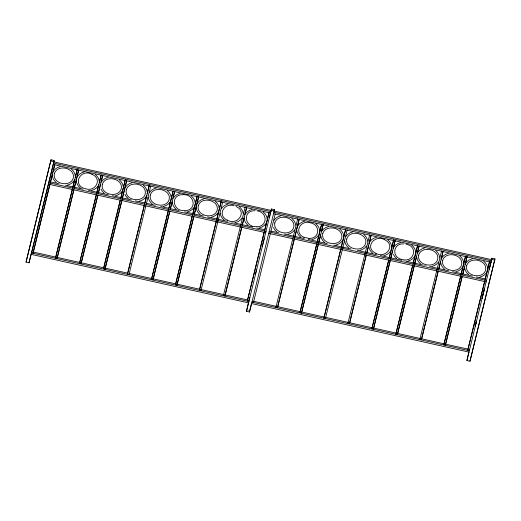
<?xml version="1.0" encoding="UTF-8"?>
<svg xmlns="http://www.w3.org/2000/svg" width="521" height="521" viewBox="0 0 521 521"><rect width="100%" height="100%" fill="white"/><g stroke="black" fill="none" stroke-linecap="round" stroke-linejoin="round"><path stroke-width="0.39" stroke-dasharray="2.6 1.95" d="M231.37 222.265L232.952 222.617M403.41 260.682L404.999 261.041M424.042 265.293L427.213 265.997M247.384 310.255L248.914 310.594"/><path stroke-width="0.78" d="M26.05 262.089L51.006 159.778L54.067 160.461L53.943 161.692L29.111 262.773L26.05 262.089L51.006 159.778M29.111 262.773L29.241 261.542M48.433 183.933L31.56 252.639L33.09 252.978L49.834 184.447M73.949 189.631L57.069 258.338L55.539 257.993L72.289 189.462M57.069 258.338L73.624 190.595M97.928 194.984L81.055 263.691L79.524 263.346L96.268 194.821M81.055 263.691L97.798 195.16M126.759 180.598L105.04 269.044L103.51 268.706L120.253 200.175M105.04 269.044L121.784 200.52M145.9 205.697L129.019 274.404L127.489 274.059L144.428 204.74M129.019 274.404L129.084 273.785M169.879 211.051L153.005 279.757L151.474 279.419L168.218 210.888M153.005 279.757L169.748 211.226M193.864 216.41L176.99 285.111L175.46 284.772L192.203 216.241M176.99 285.111L193.734 216.586M222.695 202.024L200.969 290.471L199.439 290.125L216.378 220.806M200.969 290.471L201.034 289.852M241.829 227.117L224.955 295.824L223.424 295.485L223.489 294.866M224.955 295.824L241.894 226.505M248.94 301.177L247.403 300.838L247.468 300.22L264.154 232.307M270.868 211.37L271.448 208.999L274.508 209.683L249.552 312.001L246.492 311.317L248.556 302.187M249.552 312.001L249.683 310.77M252.001 301.861L253.532 302.206L253.59 301.587M246.492 311.317L271.448 208.999M299.236 219.113L277.511 307.559L275.98 307.221L276.045 306.602M277.511 307.559L294.261 239.028M323.222 224.466L301.496 312.919L299.966 312.574L316.905 243.255M301.496 312.919L318.24 244.388M342.356 249.566L325.482 318.272L323.951 317.927L340.695 249.403M325.482 318.272L325.54 317.654M366.335 254.925L349.461 323.626L347.93 323.287L347.995 322.668M349.461 323.626L366.204 255.095M395.172 240.533L373.446 328.985L371.916 328.64L388.659 260.109M373.446 328.985L390.19 260.454M414.306 265.632L397.432 334.339L395.895 333.994L412.834 264.675M397.432 334.339L414.175 265.808M438.285 270.992L421.411 339.692L419.88 339.353L419.946 338.735M421.411 339.692L438.154 271.161M462.27 276.345L445.396 345.052L443.866 344.707L460.61 276.176M445.396 345.052L462.14 276.521M469.375 350.405L467.845 350.06L467.91 349.448L484.784 280.741M491.199 261.034L491.889 258.227L494.95 258.911L469.994 361.222L466.933 360.539L468.809 352.203M469.473 349.48L469.349 350.711L251.969 302.173M469.994 361.222L494.95 258.911M466.933 360.539L491.889 258.227M29.43 260.754L31.182 253.642M53.676 162.038L54.067 160.461M48.818 182.357L53.279 164.193M50.413 182.083L52.354 174.183M52.745 172.607L54.685 164.708M33.09 252.978L54.816 164.532M72.868 187.098L74.809 179.198M75.193 177.615L77.134 169.722M55.539 257.993L77.264 169.546M74.399 187.436L78.664 170.061M74.334 188.055L78.795 169.892M96.854 192.451L98.788 184.551M99.179 182.975L101.12 175.076M79.524 263.346L101.25 174.9M98.384 192.79L100.319 184.896M100.905 182.526L102.65 175.421M98.319 193.408L102.78 175.245M120.833 197.804L125.294 179.641M103.51 268.706L120.384 199.999M120.768 198.423L125.229 180.259M122.363 198.149L126.629 180.774M144.818 203.164L146.759 195.264M147.143 193.682L149.084 185.789M127.489 274.059L144.363 205.359M144.753 203.776L149.214 185.613M146.284 204.121L150.745 185.958M168.797 208.517L173.07 191.142M151.474 279.419L173.2 190.966M170.334 208.856L172.08 201.751M172.855 198.592L174.6 191.487M170.269 209.475L174.73 191.311M192.783 213.87L197.049 196.502M175.46 284.772L197.179 196.326M194.313 214.216L198.579 196.84M194.248 214.828L198.709 196.664M216.769 219.23L221.23 201.067M199.439 290.125L216.313 221.425M216.703 219.842L221.165 201.679M223.424 295.485L245.15 207.032L246.68 207.378L242.219 225.541M242.278 224.922L244.023 217.817M244.805 214.659L246.55 207.553M264.733 229.937L268.999 212.568M247.403 300.838L269.129 212.392M248.947 300.61L249.774 297.406M255.349 274.547L256.566 269.767M262.135 246.908L264.323 238.175M269.311 217.687L270.086 214.528M249.872 309.975L251.233 304.453M274.118 211.265L274.508 209.683M253.532 302.206L270.406 233.499M270.79 231.923L275.257 213.76M275.98 307.221L292.861 238.514M293.245 236.938L297.706 218.774M294.84 236.664L299.106 219.289M317.289 241.672L321.561 224.304M299.966 312.574L316.84 243.867M317.23 242.291L321.691 224.128M318.826 242.018L320.571 234.912M321.346 231.754L323.092 224.642M341.275 247.032L345.54 229.657M323.951 317.927L345.67 229.481M342.74 247.989L347.201 229.826M347.93 323.287L369.656 234.841M366.791 252.731L368.536 245.619M368.92 244.043L371.056 235.355M366.725 253.343L371.186 235.179M389.239 257.739L393.7 239.575M371.916 328.64L388.79 259.933M389.18 258.357L393.642 240.194M390.77 258.084L392.521 250.979M393.101 248.608L395.042 240.709M413.225 263.098L417.49 245.723M395.895 333.994L412.775 265.293M413.16 263.711L417.621 245.547M414.755 263.437L416.5 256.332M417.275 253.173L419.021 246.068M414.69 264.056L419.151 245.892M419.88 339.353L441.606 250.907M438.741 268.797L440.486 261.685M441.066 259.321L443.006 251.422M438.675 269.409L443.137 251.246M461.189 273.805L465.461 256.436M443.866 344.707L465.592 256.26M462.72 274.15L464.465 267.045M465.051 264.675L466.992 256.775M462.661 274.762L467.122 256.599M485.175 279.165L489.44 261.789M467.845 350.06L484.725 281.36M485.11 279.777L489.571 261.614M475.204 326.139L476.37 321.405L475.263 326.1M481.997 298.5L483.162 293.766M483.547 292.183L484.322 289.025M489.173 269.285L489.948 266.127M490.339 264.544L490.919 262.174M482.049 298.461L484.185 289.774M489.226 269.24L490.971 262.135M53.598 171.005L55.259 169.065L57.499 167.573L60.176 166.648M77.583 176.365L79.244 174.418L81.484 172.933L84.161 172.002M74.06 180.709L72.399 182.656L70.159 184.141L67.483 185.072M101.569 181.718L103.223 179.771L105.47 178.286L108.14 177.355M98.039 186.062L96.385 188.009L94.138 189.494L91.468 190.425M125.548 187.072L127.209 185.131L129.449 183.639L132.126 182.715M122.025 191.422L120.364 193.363L118.124 194.854L115.447 195.779M149.534 192.431L151.194 190.484L153.434 188.999L156.111 188.068M146.01 196.775L144.35 198.722L142.109 200.207L139.433 201.139M173.519 197.785L175.173 195.837L177.42 194.353L180.09 193.421M169.989 202.128L168.335 204.076L166.088 205.561L163.418 206.492M197.498 203.138L199.159 201.197L201.399 199.706L204.076 198.781M193.975 207.488L192.314 209.429L190.074 210.92L187.397 211.845M221.484 208.498L223.144 206.55L225.385 205.066L228.055 204.134M217.954 212.842L216.3 214.789L214.059 216.274L211.383 217.205M245.469 213.851L247.123 211.904L249.364 210.419L252.04 209.488M241.939 218.195L240.285 220.142L238.038 221.627L235.368 222.558M265.925 223.555L264.264 225.495L262.024 226.987L259.347 227.911M274.039 220.233L275.7 218.286L277.94 216.801L280.617 215.87M298.025 225.586L299.686 223.646L301.926 222.154L304.603 221.23M294.502 229.93L292.841 231.878L290.601 233.369L287.924 234.294M322.011 230.946L323.665 228.999L325.912 227.508L328.582 226.583M318.481 235.29L316.827 237.231L314.58 238.722L311.91 239.647M345.99 236.3L347.65 234.352L349.891 232.867L352.567 231.936M342.466 240.643L340.806 242.591L338.565 244.075L335.889 245.007M369.975 241.653L371.636 239.712L373.876 238.221L376.553 237.296M366.452 245.997L364.791 247.944L362.551 249.435L359.874 250.36M393.961 247.013L395.615 245.065L397.862 243.574L400.532 242.649M390.431 251.356L388.777 253.304L386.53 254.789L383.86 255.72M417.94 252.366L419.6 250.419L421.841 248.934L424.517 248.003M414.416 256.71L412.756 258.657L410.515 260.142L407.839 261.073M441.925 257.719L443.579 255.778L445.826 254.287L448.496 253.362M438.395 262.063L436.741 264.01L434.501 265.502L431.824 266.426M465.911 263.079L467.565 261.132L469.805 259.64L472.482 258.716M462.381 267.423L460.727 269.37L458.48 270.855L455.81 271.786M486.367 272.776L484.706 274.723L482.466 276.208L479.789 277.139M255.043 210.751C242.376 210.132 244.29 227.449 256.345 226.655C267.403 227.325 268.159 212.581 257.602 211.038M403.534 243.906C392.717 243.164 391.479 257.934 402.284 259.523C413.935 262.916 418.786 246.459 406.093 244.199M183.105 194.685C170.36 194.196 172.262 211.402 184.395 210.588C197.361 210.998 195.004 193.819 183.092 194.685M308.888 238.39C320.174 239.041 320.545 224.245 310.158 222.78C300.05 219.608 293.668 233.056 303.958 237.289M233.616 205.684C223.646 202.604 217.023 215.85 227.416 220.201M308.907 238.39L303.925 237.276M50.876 161.009L53.943 161.692M271.317 210.23L274.378 210.914M491.759 259.458L494.82 260.142M53.253 164.499L270.627 213.043M273.694 213.727L491.069 262.265M50.478 181.875L59.205 183.822M65.555 185.242L83.008 189.136M88.563 190.38L108.394 194.808M112.36 195.694L131.403 199.947M135.369 200.832L144.89 202.956M146.479 203.307L155.206 205.261M160.761 206.498L168.693 208.27M170.276 208.621L179.003 210.575M184.558 211.813L203.6 216.065M207.566 216.951L227.397 221.379M233.747 222.799L252.789 227.052M256.755 227.938L264.688 229.709M270.92 231.096L278.859 232.867M284.407 234.111L304.244 238.54M308.211 239.426L327.253 243.678M333.596 245.091L351.05 248.992M357.399 250.406L365.332 252.184M366.921 252.535L376.442 254.658M380.408 255.544L389.135 257.498M390.717 257.849L401.828 260.331M405.794 261.216L423.247 265.111M429.597 266.531L448.633 270.783M452.599 271.669L472.436 276.097M476.402 276.983L485.129 278.93M48.766 182.747L266.146 231.291M269.207 231.975L486.588 280.513M48.42 184.154L265.801 232.698M268.862 233.382L486.243 281.92M33.24 252.066L127.652 273.154M129.234 273.505L247.449 299.901M253.681 301.294L348.093 322.375M349.676 322.733L371.89 327.689M373.479 328.048L467.891 349.129M31.527 252.945L248.908 301.49M31.182 254.352L248.563 302.89M251.623 303.574L469.004 352.118M384.531 239.667C374.573 234.046 363.932 247.905 375.908 253.356M375.875 253.343C386.074 259.126 396.312 244.948 384.498 239.653M227.384 220.188C237.498 226.042 247.735 211.539 236.039 206.505M92.139 174.372C79.941 167.905 71.585 185.912 85.906 188.876C95.714 191.969 102.591 178.729 92.106 174.359M483.677 261.216C485.728 262.929 487.311 265.267 487.558 267.989M459.698 255.857C461.743 257.576 463.332 259.914 463.579 262.63M468.594 274.639C466.549 272.919 464.96 270.588 464.712 267.866M435.712 250.503C437.757 252.223 439.346 254.554 439.594 257.276M444.608 269.285C442.563 267.566 440.974 265.228 440.727 262.512M411.727 245.15C413.778 246.863 415.361 249.201 415.608 251.923M420.629 263.926C418.578 262.213 416.995 259.875 416.748 257.159M387.748 239.79C389.793 241.51 391.382 243.848 391.629 246.563M396.644 258.572L394.684 256.606L393.342 254.255M363.762 234.437C365.814 236.156 367.396 238.488 367.644 241.21M372.658 253.219C370.613 251.5 369.024 249.162 368.777 246.446M339.777 229.084C341.828 230.796 343.417 233.134 343.658 235.85M348.679 247.859C346.628 246.146 345.045 243.808 344.798 241.093M315.798 223.724C317.843 225.443 319.432 227.781 319.679 230.497M324.694 242.506C322.649 240.787 321.06 238.455 320.812 235.733M291.812 218.371C293.864 220.09 295.446 222.421 295.694 225.144M300.708 237.153C298.663 235.433 297.074 233.095 296.833 230.38M263.235 211.988C265.287 213.708 266.869 216.046 267.117 218.761M276.729 231.793L274.762 229.833L273.427 227.475M239.256 206.635C241.301 208.348 242.89 210.686 243.138 213.408M248.152 225.411C246.107 223.698 244.518 221.36 244.271 218.644M215.271 201.282C217.316 202.995 218.905 205.333 219.152 208.048M224.167 220.057C222.122 218.345 220.533 216.007 220.285 213.284M191.285 195.922C193.337 197.641 194.926 199.979 195.167 202.695M200.188 214.704C198.136 212.985 196.554 210.647 196.306 207.931M167.306 190.569C169.351 192.282 170.94 194.62 171.188 197.342M176.202 209.344L174.242 207.384L172.92 205.098L172.321 202.578M143.321 185.215C145.372 186.928 146.955 189.266 147.202 191.982M152.217 203.991C150.172 202.278 148.583 199.94 148.335 197.218M119.342 179.856C121.386 181.575 122.976 183.906 123.216 186.629M128.238 198.638L126.271 196.671L124.936 194.313M95.356 174.502C97.401 176.215 98.99 178.553 99.237 181.275M104.252 193.278L102.292 191.318L100.95 188.96M71.37 169.149C73.422 170.862 75.004 173.2 75.252 175.916M80.273 187.925C78.222 186.212 76.633 183.874 76.392 181.152M56.288 182.571C54.236 180.852 52.654 178.514 52.406 175.798M54.327 173.734C52.361 184.056 70.563 187.82 73.331 177.98C75.245 167.821 57.369 163.718 54.327 173.734M102.298 184.447C100.332 194.808 118.456 198.54 121.295 188.693C123.262 178.371 105.066 174.607 102.298 184.447M126.277 189.8C123.959 202.578 148.732 203.275 144.955 189.898C142.051 182.552 128.733 181.673 126.277 189.8M150.263 195.16C148.531 204.61 163.698 208.869 168.446 201.327C173.942 190.178 153.213 184.349 150.263 195.16M198.227 205.867C196.261 216.189 214.463 219.953 217.231 210.113C219.198 199.797 200.995 196.026 198.227 205.867M274.769 222.962C272.802 233.278 291.005 237.048 293.772 227.202C295.739 216.886 277.537 213.115 274.769 222.962M322.74 233.675C320.441 245.013 342.076 247.696 341.906 235.844C341.008 226.83 325.345 224.72 322.74 233.675M346.719 239.028C344.961 248.445 360.245 252.711 364.902 245.196C370.49 234.496 349.962 227.931 346.719 239.028M418.669 255.095C416.67 265.404 434.892 269.194 437.666 259.334C439.659 248.979 421.469 245.28 418.669 255.095M442.655 260.448C440.668 270.809 458.851 274.508 461.652 264.694C463.456 254.15 445.396 250.738 442.655 260.448M466.64 265.808C464.667 276.123 482.869 279.894 485.637 270.047C487.552 259.888 469.675 255.785 466.64 265.808M53.722 161.862L53.598 163.093L270.972 211.637L271.102 210.406L53.722 161.862M274.163 211.09L274.039 212.321L491.414 260.858L491.544 259.634L274.163 211.09"/></g></svg>
